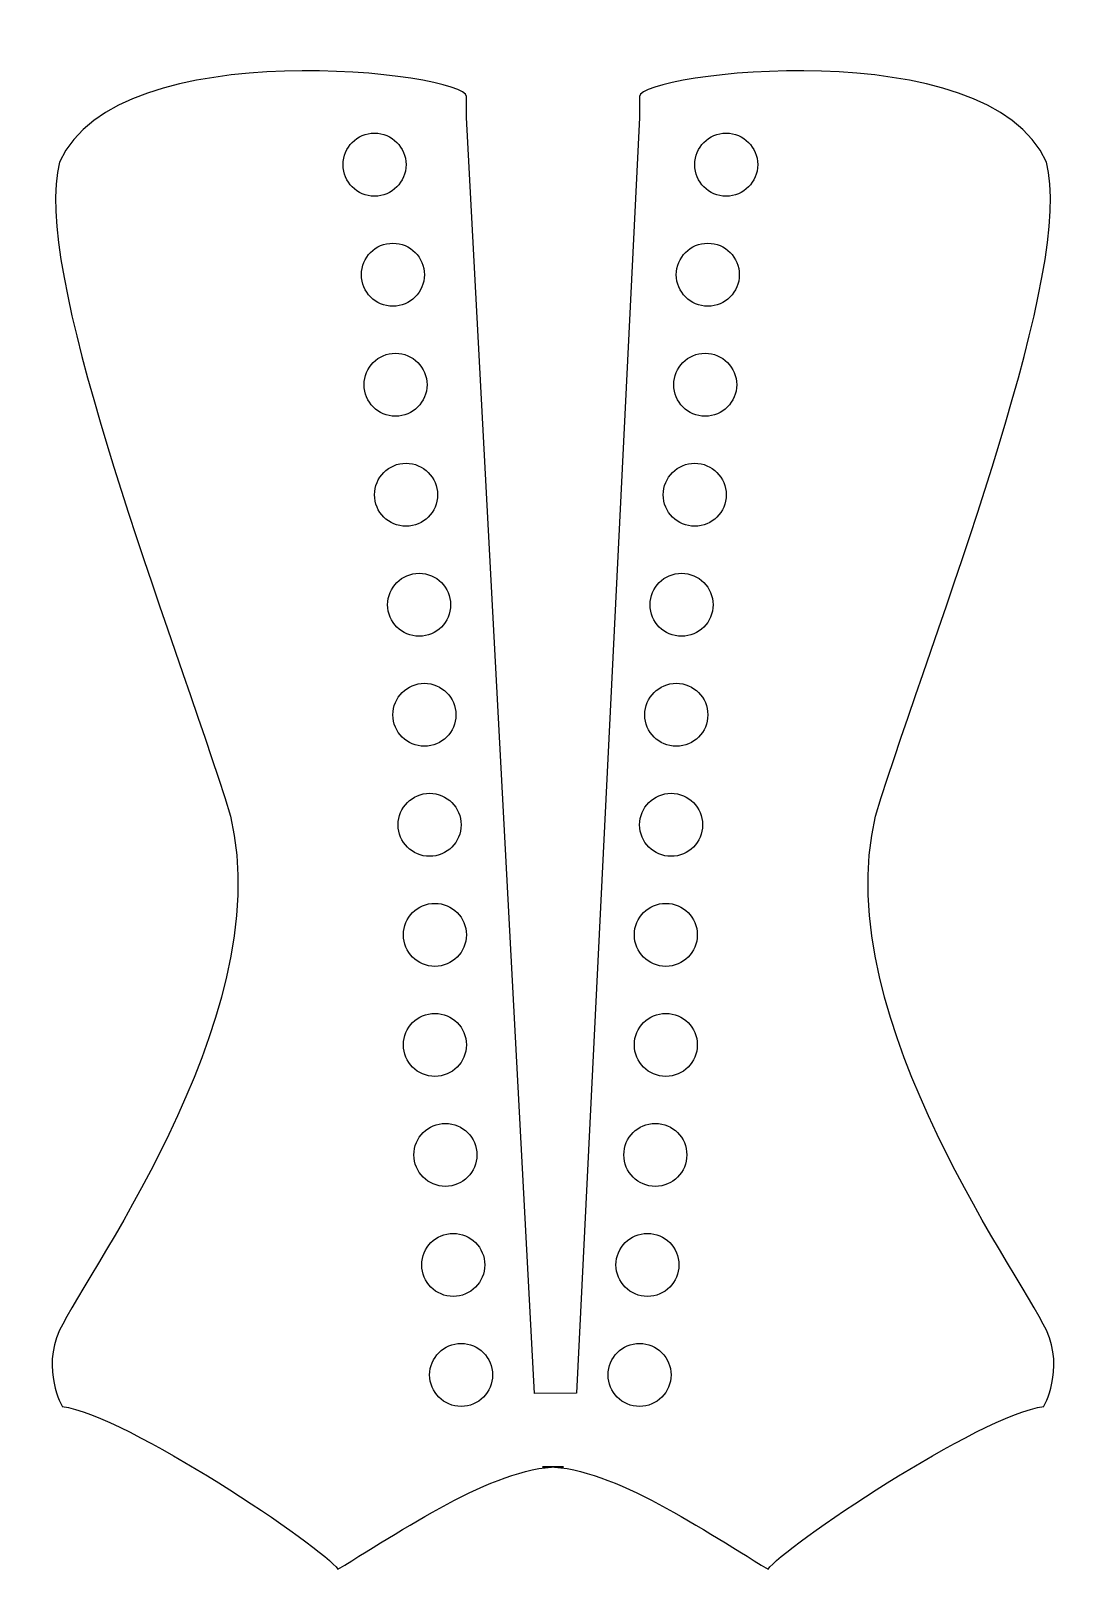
# Model space of a CAD drawing. Header units: centimetres. Extents: x -6.3 to 6.3, y -9.1 to 9.5.
import ezdxf

# ---------------------------------------------------------------- set-up
doc = ezdxf.new("R2010")
doc.units = ezdxf.units.CM
doc.header["$MEASUREMENT"] = 0
doc.layers.add('Camada 1', color=7, linetype='Continuous')

msp = doc.modelspace()

# ---------------------------------------------------------------- linework, layer by layer
at = {"layer": 'Camada 1'}
for points, knots in [([(1.0466, 8.48771), (1.0466, 8.48771), (1.0466, 8.74145), (1.0466, 8.74145), (1.0466, 8.74145), (1.0466, 9.02688), (5.26477, 9.53433), (5.96251, 7.94855), (5.96251, 7.94855), (6.31139, 6.67993), (4.75733, 2.68379), (3.96443, 0.27341), (3.96443, 0.27341), (3.17155, -2.13697), (5.62107, -5.43315), (5.96251, -6.16483), (5.96251, -6.16483), (6.18455, -6.64055), (5.93081, -7.08457), (5.93081, -7.08457), (5.93081, -7.08457), (5.16963, -7.17971), (2.75928, -8.79719), (2.60068, -9.05093), (2.60068, -9.05093), (1.71266, -8.51176), (0.63432, -7.78231), (-0.12683, -7.81403), (-0.12683, -7.81403), (-0.12683, -7.81403), (0.12688, -7.81403), (0.12688, -7.81403), (0.12688, -7.81403), (-0.6343, -7.78231), (-1.71261, -8.51176), (-2.60066, -9.05093), (-2.60066, -9.05093), (-2.75922, -8.79719), (-5.16961, -7.17969), (-5.93079, -7.08457), (-5.93079, -7.08457), (-5.93079, -7.08457), (-6.1845, -6.64057), (-5.96251, -6.16483), (-5.96251, -6.16483), (-5.62106, -5.43315), (-3.17155, -2.13697), (-3.96445, 0.27341), (-3.96445, 0.27341), (-4.75733, 2.68381), (-6.31138, 6.67995), (-5.9625, 7.94855), (-5.9625, 7.94855), (-5.26477, 9.53435), (-1.0466, 9.02688), (-1.0466, 8.74145), (-1.0466, 8.74145), (-1.0466, 8.74145), (-1.0466, 8.48771), (-1.0466, 8.48771), (-1.0466, 8.48771), (-1.0466, 8.48771), (-0.222, -6.92602), (-0.222, -6.92602), (-0.222, -6.92602), (-0.222, -6.92602), (0.28545, -6.92601), (0.28545, -6.92601), (0.28545, -6.92601), (0.28545, -6.92601), (1.0466, 8.48771), (1.0466, 8.48771)], [0, 0, 0, 0, 0.05263158, 0.05263158, 0.05263158, 0.05263158, 0.10526316, 0.10526316, 0.10526316, 0.10526316, 0.15789474, 0.15789474, 0.15789474, 0.15789474, 0.21052632, 0.21052632, 0.21052632, 0.21052632, 0.26315789, 0.26315789, 0.26315789, 0.26315789, 0.31578947, 0.31578947, 0.31578947, 0.31578947, 0.36842105, 0.36842105, 0.36842105, 0.36842105, 0.42105263, 0.42105263, 0.42105263, 0.42105263, 0.47368421, 0.47368421, 0.47368421, 0.47368421, 0.52631579, 0.52631579, 0.52631579, 0.52631579, 0.57894737, 0.57894737, 0.57894737, 0.57894737, 0.63157895, 0.63157895, 0.63157895, 0.63157895, 0.68421053, 0.68421053, 0.68421053, 0.68421053, 0.73684211, 0.73684211, 0.73684211, 0.73684211, 0.78947368, 0.78947368, 0.78947368, 0.78947368, 0.84210526, 0.84210526, 0.84210526, 0.84210526, 0.89473684, 0.89473684, 0.89473684, 0.89473684, 1, 1, 1, 1]), ([(-2.15682, 7.53625), (-1.94671, 7.53625), (-1.77624, 7.70659), (-1.77624, 7.91683), (-1.77624, 7.91683), (-1.77624, 8.12707), (-1.94671, 8.29743), (-2.15682, 8.29743), (-2.15682, 8.29743), (-2.36693, 8.29743), (-2.5374, 8.12709), (-2.5374, 7.91683), (-2.5374, 7.91683), (-2.53739, 7.70661), (-2.36695, 7.53625), (-2.15682, 7.53625)], [0, 0, 0, 0, 0.2, 0.2, 0.2, 0.2, 0.4, 0.4, 0.4, 0.4, 0.6, 0.6, 0.6, 0.6, 1, 1, 1, 1]), ([(2.47366, 7.91685), (2.47366, 8.12709), (2.30319, 8.29745), (2.09306, 8.29745), (2.09306, 8.29745), (1.88272, 8.29745), (1.71248, 8.12711), (1.71248, 7.91685), (1.71248, 7.91685), (1.71248, 7.70661), (1.88271, 7.53627), (2.09306, 7.53627), (2.09306, 7.53627), (2.30316, 7.53625), (2.47366, 7.70661), (2.47366, 7.91685)], [0, 0, 0, 0, 0.2, 0.2, 0.2, 0.2, 0.4, 0.4, 0.4, 0.4, 0.6, 0.6, 0.6, 0.6, 1, 1, 1, 1]), ([(-1.93483, 6.20706), (-1.72472, 6.20706), (-1.55423, 6.3774), (-1.55423, 6.58764), (-1.55423, 6.58764), (-1.55423, 6.79788), (-1.7247, 6.96822), (-1.93483, 6.96822), (-1.93483, 6.96822), (-2.14496, 6.96822), (-2.31541, 6.79788), (-2.31541, 6.58764), (-2.31541, 6.58764), (-2.31541, 6.37742), (-2.14494, 6.20706), (-1.93483, 6.20706)], [0, 0, 0, 0, 0.2, 0.2, 0.2, 0.2, 0.4, 0.4, 0.4, 0.4, 0.6, 0.6, 0.6, 0.6, 1, 1, 1, 1]), ([(2.25162, 6.58764), (2.25162, 6.79788), (2.08118, 6.96822), (1.87104, 6.96822), (1.87104, 6.96822), (1.6609, 6.96822), (1.49044, 6.79788), (1.49044, 6.58764), (1.49044, 6.58764), (1.49044, 6.3774), (1.66091, 6.20706), (1.87104, 6.20706), (1.87104, 6.20706), (2.08117, 6.20706), (2.25162, 6.37742), (2.25162, 6.58764)], [0, 0, 0, 0, 0.2, 0.2, 0.2, 0.2, 0.4, 0.4, 0.4, 0.4, 0.6, 0.6, 0.6, 0.6, 1, 1, 1, 1]), ([(-1.90311, 4.87798), (-1.693, 4.87798), (-1.52253, 5.04832), (-1.52253, 5.25856), (-1.52253, 5.25856), (-1.52253, 5.4688), (-1.693, 5.63914), (-1.90311, 5.63914), (-1.90311, 5.63914), (-2.11322, 5.63914), (-2.28369, 5.4688), (-2.28369, 5.25856), (-2.28369, 5.25856), (-2.28368, 5.04834), (-2.11321, 4.87798), (-1.90311, 4.87798)], [0, 0, 0, 0, 0.2, 0.2, 0.2, 0.2, 0.4, 0.4, 0.4, 0.4, 0.6, 0.6, 0.6, 0.6, 1, 1, 1, 1]), ([(2.21992, 5.25858), (2.21992, 5.46882), (2.04945, 5.63916), (1.83932, 5.63916), (1.83932, 5.63916), (1.62919, 5.63916), (1.45874, 5.46882), (1.45874, 5.25858), (1.45874, 5.25858), (1.45874, 5.04834), (1.62918, 4.878), (1.83932, 4.878), (1.83932, 4.878), (2.04946, 4.878), (2.21992, 5.04834), (2.21992, 5.25858)], [0, 0, 0, 0, 0.2, 0.2, 0.2, 0.2, 0.4, 0.4, 0.4, 0.4, 0.6, 0.6, 0.6, 0.6, 1, 1, 1, 1]), ([(-1.77624, 3.54879), (-1.56613, 3.54879), (-1.39566, 3.71913), (-1.39566, 3.92937), (-1.39566, 3.92937), (-1.39566, 4.13961), (-1.56613, 4.30995), (-1.77624, 4.30995), (-1.77624, 4.30995), (-1.98635, 4.30995), (-2.15682, 4.13961), (-2.15682, 3.92937), (-2.15682, 3.92937), (-2.15682, 3.71913), (-1.98635, 3.54879), (-1.77624, 3.54879)], [0, 0, 0, 0, 0.2, 0.2, 0.2, 0.2, 0.4, 0.4, 0.4, 0.4, 0.6, 0.6, 0.6, 0.6, 1, 1, 1, 1]), ([(2.09305, 3.92937), (2.09305, 4.13961), (1.92258, 4.30995), (1.71247, 4.30995), (1.71247, 4.30995), (1.50236, 4.30995), (1.33187, 4.13961), (1.33187, 3.92937), (1.33187, 3.92937), (1.33187, 3.71913), (1.50234, 3.54879), (1.71247, 3.54879), (1.71247, 3.54879), (1.92256, 3.54879), (2.09305, 3.71913), (2.09305, 3.92937)], [0, 0, 0, 0, 0.2, 0.2, 0.2, 0.2, 0.4, 0.4, 0.4, 0.4, 0.6, 0.6, 0.6, 0.6, 1, 1, 1, 1]), ([(-1.61765, 2.21958), (-1.40754, 2.21958), (-1.23707, 2.38992), (-1.23707, 2.60016), (-1.23707, 2.60016), (-1.23707, 2.8104), (-1.40754, 2.98076), (-1.61765, 2.98076), (-1.61765, 2.98076), (-1.82776, 2.98076), (-1.99823, 2.81042), (-1.99823, 2.60016), (-1.99823, 2.60016), (-1.99825, 2.38994), (-1.82778, 2.21958), (-1.61765, 2.21958)], [0, 0, 0, 0, 0.2, 0.2, 0.2, 0.2, 0.4, 0.4, 0.4, 0.4, 0.6, 0.6, 0.6, 0.6, 1, 1, 1, 1]), ([(1.93449, 2.60015), (1.93449, 2.81039), (1.76402, 2.98075), (1.55389, 2.98075), (1.55389, 2.98075), (1.34376, 2.98075), (1.17331, 2.81041), (1.17331, 2.60015), (1.17331, 2.60015), (1.17331, 2.38991), (1.34375, 2.21957), (1.55389, 2.21957), (1.55389, 2.21957), (1.76403, 2.21957), (1.93449, 2.38994), (1.93449, 2.60015)], [0, 0, 0, 0, 0.2, 0.2, 0.2, 0.2, 0.4, 0.4, 0.4, 0.4, 0.6, 0.6, 0.6, 0.6, 1, 1, 1, 1]), ([(-1.55423, 0.89039), (-1.34412, 0.89039), (-1.17365, 1.06073), (-1.17365, 1.27097), (-1.17365, 1.27097), (-1.17365, 1.48121), (-1.34412, 1.65155), (-1.55423, 1.65155), (-1.55423, 1.65155), (-1.76434, 1.65155), (-1.93483, 1.48121), (-1.93483, 1.27097), (-1.93483, 1.27097), (-1.93483, 1.06073), (-1.76433, 0.89039), (-1.55423, 0.89039)], [0, 0, 0, 0, 0.2, 0.2, 0.2, 0.2, 0.4, 0.4, 0.4, 0.4, 0.6, 0.6, 0.6, 0.6, 1, 1, 1, 1]), ([(1.87104, 1.27097), (1.87104, 1.48121), (1.70057, 1.65155), (1.49044, 1.65155), (1.49044, 1.65155), (1.28031, 1.65155), (1.10986, 1.48121), (1.10986, 1.27097), (1.10986, 1.27097), (1.10986, 1.06073), (1.2803, 0.89039), (1.49044, 0.89039), (1.49044, 0.89039), (1.70058, 0.89039), (1.87104, 1.06073), (1.87104, 1.27097)], [0, 0, 0, 0, 0.2, 0.2, 0.2, 0.2, 0.4, 0.4, 0.4, 0.4, 0.6, 0.6, 0.6, 0.6, 1, 1, 1, 1]), ([(-1.49081, -0.43869), (-1.2807, -0.43869), (-1.11023, -0.26835), (-1.11023, -0.05809), (-1.11023, -0.05809), (-1.11023, 0.15212), (-1.2807, 0.32249), (-1.49081, 0.32249), (-1.49081, 0.32249), (-1.70092, 0.32249), (-1.87139, 0.15215), (-1.87139, -0.05809), (-1.87139, -0.05809), (-1.87138, -0.26835), (-1.70091, -0.43869), (-1.49081, -0.43869)], [0, 0, 0, 0, 0.2, 0.2, 0.2, 0.2, 0.4, 0.4, 0.4, 0.4, 0.6, 0.6, 0.6, 0.6, 1, 1, 1, 1]), ([(1.80762, -0.05809), (1.80762, 0.15212), (1.63715, 0.32249), (1.42702, 0.32249), (1.42702, 0.32249), (1.21689, 0.32249), (1.04644, 0.15215), (1.04644, -0.05809), (1.04644, -0.05809), (1.04644, -0.26833), (1.21688, -0.43869), (1.42702, -0.43869), (1.42702, -0.43869), (1.63716, -0.43869), (1.80762, -0.26835), (1.80762, -0.05809)], [0, 0, 0, 0, 0.2, 0.2, 0.2, 0.2, 0.4, 0.4, 0.4, 0.4, 0.6, 0.6, 0.6, 0.6, 1, 1, 1, 1]), ([(-1.42736, -1.76788), (-1.21725, -1.76788), (-1.04678, -1.59754), (-1.04678, -1.3873), (-1.04678, -1.3873), (-1.04678, -1.17706), (-1.21725, -1.0067), (-1.42736, -1.0067), (-1.42736, -1.0067), (-1.63747, -1.0067), (-1.80794, -1.17704), (-1.80794, -1.3873), (-1.80794, -1.3873), (-1.80796, -1.59754), (-1.63749, -1.76788), (-1.42736, -1.76788)], [0, 0, 0, 0, 0.2, 0.2, 0.2, 0.2, 0.4, 0.4, 0.4, 0.4, 0.6, 0.6, 0.6, 0.6, 1, 1, 1, 1]), ([(1.74417, -1.38733), (1.74417, -1.17709), (1.5737, -1.00673), (1.36357, -1.00673), (1.36357, -1.00673), (1.15344, -1.00673), (0.98299, -1.17707), (0.98299, -1.38733), (0.98299, -1.38733), (0.98299, -1.59754), (1.15343, -1.76791), (1.36357, -1.76791), (1.36357, -1.76791), (1.57371, -1.76791), (1.74417, -1.59754), (1.74417, -1.38733)], [0, 0, 0, 0, 0.2, 0.2, 0.2, 0.2, 0.4, 0.4, 0.4, 0.4, 0.6, 0.6, 0.6, 0.6, 1, 1, 1, 1]), ([(-1.42736, -3.09709), (-1.21725, -3.09709), (-1.04678, -2.92675), (-1.04678, -2.71651), (-1.04678, -2.71651), (-1.04678, -2.50627), (-1.21725, -2.33591), (-1.42736, -2.33591), (-1.42736, -2.33591), (-1.63747, -2.33591), (-1.80794, -2.50625), (-1.80794, -2.71651), (-1.80794, -2.71651), (-1.80796, -2.92673), (-1.63749, -3.09709), (-1.42736, -3.09709)], [0, 0, 0, 0, 0.2, 0.2, 0.2, 0.2, 0.4, 0.4, 0.4, 0.4, 0.6, 0.6, 0.6, 0.6, 1, 1, 1, 1]), ([(1.74417, -2.71652), (1.74417, -2.50628), (1.5737, -2.33592), (1.36357, -2.33592), (1.36357, -2.33592), (1.15344, -2.33592), (0.98299, -2.50626), (0.98299, -2.71652), (0.98299, -2.71652), (0.98299, -2.92673), (1.15343, -3.0971), (1.36357, -3.0971), (1.36357, -3.0971), (1.57371, -3.0971), (1.74417, -2.92673), (1.74417, -2.71652)], [0, 0, 0, 0, 0.2, 0.2, 0.2, 0.2, 0.4, 0.4, 0.4, 0.4, 0.6, 0.6, 0.6, 0.6, 1, 1, 1, 1]), ([(-1.30049, -4.42628), (-1.09038, -4.42628), (-0.91991, -4.25594), (-0.91991, -4.0457), (-0.91991, -4.0457), (-0.91991, -3.83546), (-1.09038, -3.6651), (-1.30049, -3.6651), (-1.30049, -3.6651), (-1.5106, -3.6651), (-1.68107, -3.83544), (-1.68107, -4.0457), (-1.68107, -4.0457), (-1.68107, -4.25596), (-1.51063, -4.42628), (-1.30049, -4.42628)], [0, 0, 0, 0, 0.2, 0.2, 0.2, 0.2, 0.4, 0.4, 0.4, 0.4, 0.6, 0.6, 0.6, 0.6, 1, 1, 1, 1]), ([(1.61731, -4.0457), (1.61731, -3.83546), (1.44687, -3.6651), (1.23673, -3.6651), (1.23673, -3.6651), (1.02659, -3.6651), (0.85613, -3.83544), (0.85613, -4.0457), (0.85613, -4.0457), (0.85613, -4.25596), (1.0266, -4.42628), (1.23673, -4.42628), (1.23673, -4.42628), (1.44686, -4.42628), (1.61731, -4.25597), (1.61731, -4.0457)], [0, 0, 0, 0, 0.2, 0.2, 0.2, 0.2, 0.4, 0.4, 0.4, 0.4, 0.6, 0.6, 0.6, 0.6, 1, 1, 1, 1]), ([(-1.20535, -5.75549), (-0.99524, -5.75549), (-0.82477, -5.58502), (-0.82477, -5.37489), (-0.82477, -5.37489), (-0.82477, -5.16476), (-0.99524, -4.99431), (-1.20535, -4.99431), (-1.20535, -4.99431), (-1.41546, -4.99431), (-1.58593, -5.16475), (-1.58593, -5.37489), (-1.58593, -5.37489), (-1.58593, -5.58503), (-1.41548, -5.75549), (-1.20535, -5.75549)], [0, 0, 0, 0, 0.2, 0.2, 0.2, 0.2, 0.4, 0.4, 0.4, 0.4, 0.6, 0.6, 0.6, 0.6, 1, 1, 1, 1]), ([(1.52219, -5.37492), (1.52219, -5.16481), (1.35172, -4.99434), (1.14159, -4.99434), (1.14159, -4.99434), (0.93146, -4.99434), (0.76101, -5.16478), (0.76101, -5.37492), (0.76101, -5.37492), (0.76101, -5.58506), (0.93145, -5.75552), (1.14159, -5.75552), (1.14159, -5.75552), (1.35173, -5.75552), (1.52219, -5.58502), (1.52219, -5.37492)], [0, 0, 0, 0, 0.2, 0.2, 0.2, 0.2, 0.4, 0.4, 0.4, 0.4, 0.6, 0.6, 0.6, 0.6, 1, 1, 1, 1]), ([(-1.11023, -7.08458), (-0.90012, -7.08458), (-0.72963, -6.91411), (-0.72963, -6.70398), (-0.72963, -6.70398), (-0.72963, -6.4939), (-0.9001, -6.3234), (-1.11023, -6.3234), (-1.11023, -6.3234), (-1.32034, -6.3234), (-1.49081, -6.49387), (-1.49081, -6.70398), (-1.49081, -6.70398), (-1.49081, -6.91408), (-1.32031, -7.08458), (-1.11023, -7.08458)], [0, 0, 0, 0, 0.2, 0.2, 0.2, 0.2, 0.4, 0.4, 0.4, 0.4, 0.6, 0.6, 0.6, 0.6, 1, 1, 1, 1]), ([(1.42702, -6.70397), (1.42702, -6.49389), (1.25658, -6.32339), (1.04644, -6.32339), (1.04644, -6.32339), (0.8363, -6.32339), (0.66584, -6.49386), (0.66584, -6.70397), (0.66584, -6.70397), (0.66584, -6.91408), (0.83631, -7.08457), (1.04644, -7.08457), (1.04644, -7.08457), (1.25657, -7.08457), (1.42702, -6.91408), (1.42702, -6.70397)], [0, 0, 0, 0, 0.2, 0.2, 0.2, 0.2, 0.4, 0.4, 0.4, 0.4, 0.6, 0.6, 0.6, 0.6, 1, 1, 1, 1])]:
    msp.add_open_spline(points, degree=3, knots=knots, dxfattribs=at)

doc.saveas('drawing.dxf')
